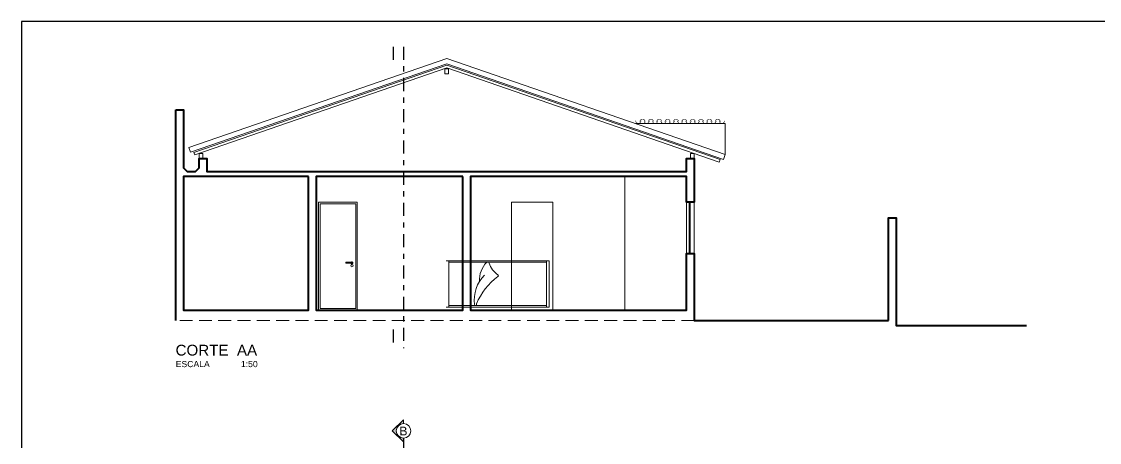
# Model space of a CAD drawing. Header units: inches. Extents: x 208.2 to 264.4, y 86.5 to 110.5.
# Drawn here: x 221.68 to 242.62, y 102.33 to 110.52 of the extents above; entities that cross this region are included whole.
import ezdxf

# ---------------------------------------------------------------- set-up
doc = ezdxf.new("R2010")
doc.units = ezdxf.units.IN
doc.header["$MEASUREMENT"] = 0
doc.linetypes.add('DASHDOT', pattern=[25.4, 12.7, -6.35, 0, -6.35])
doc.linetypes.add('HIDDEN', pattern=[0.375, 0.25, -0.125])
for name, color, linetype, lineweight in [('COBERTA', 25, 'Continuous', 13), ('ESQ_INTER', 7, 'Continuous', 9), ('ESQUADRIAS', 7, 'Continuous', 13), ('IND', 7, 'Continuous', 13), ('LAY-OUT', 7, 'Continuous', 5), ('Plarga', 7, 'Continuous', 40), ('texto', 7, 'Continuous', 13)]:
    doc.layers.add(name, color=color, linetype=linetype, lineweight=lineweight)
doc.styles.add('arial', font='arial.ttf')
doc.styles.add('TARCISIO', font='arial.ttf')

msp = doc.modelspace()

# ---------------------------------------------------------------- hatches: boundary and pattern name
at = {"layer": 'IND'}
msp.add_hatch(color=0, dxfattribs=at).paths.add_polyline_path([(229.102, 102.347), (229.102, 102.417, -1.014778), (229.102, 102.699), (229.102, 102.77), (228.88, 102.558)])

# ---------------------------------------------------------------- linework, layer by layer
at = {"color": 1, "lineweight": 30}
for p, q in [((221.676, 110.523), (221.676, 86.523)), ((264.426, 110.523), (221.676, 110.523))]:
    msp.add_line(p, q, dxfattribs=at)
at = {"linetype": 'DASHDOT', "ltscale": 0.02}
for points in [[(228.9, 110.033), (228.9, 109.672)], [(229.1, 110.033), (229.1, 104.164)], [(228.9, 104.529), (228.9, 104.168)]]:
    msp.add_lwpolyline(points, dxfattribs=at)
at = {"lineweight": 5}
for points in [[(229.9, 109.606), (229.975, 109.606), (229.975, 109.506), (229.9, 109.506)], [(225.125, 107.956), (225.2, 107.956), (225.2, 107.856), (225.125, 107.856)], [(234.675, 107.956), (234.75, 107.956), (234.75, 107.856), (234.675, 107.856)]]:
    msp.add_lwpolyline(points, close=True, dxfattribs=at)
at = {"lineweight": 9}
msp.add_lwpolyline([(233.4, 104.906), (233.4, 107.506)], dxfattribs=at)
at = {"lineweight": 5}
for points in [[(232, 104.906), (232, 107.006), (231.2, 107.006), (231.2, 104.906)], [(234.6, 107.006), (234.6, 106.006)], [(234.75, 107.006), (234.75, 106.006)], [(234.75, 107.006), (234.75, 106.006)]]:
    msp.add_lwpolyline(points, dxfattribs=at)
at = {"linetype": 'HIDDEN', "lineweight": 9}
msp.add_lwpolyline([(234.75, 104.706), (224.675, 104.706)], dxfattribs=at)
at = {"linetype": 'DASHDOT', "lineweight": 30, "ltscale": 0.02}
msp.add_lwpolyline([(229.1, 102.417), (229.1, 101.102)], dxfattribs=at)
at = {"layer": 'COBERTA'}
msp.add_lwpolyline([(229.938, 109.699), (235.318, 107.84), (235.35, 107.935), (229.938, 109.805), (224.928, 108.074), (224.961, 107.98)], close=True, dxfattribs=at)
for points in [[(233.622, 108.582, 0, 0, 0), (233.612, 108.592, 0.0102, 0.0102, 1), (233.714, 108.592, 0, 0, 0), (233.693, 108.572, 0.0102, 0.0102, -1), (233.795, 108.572, 0, 0, 0), (233.775, 108.592, 0.0102, 0.0102, 1), (233.876, 108.592, 0, 0, 0), (233.856, 108.572, 0.0102, 0.0102, -1), (233.957, 108.572, 0, 0, 0), (233.937, 108.592, 0.0102, 0.0102, 1), (234.039, 108.592, 0, 0, 0), (234.018, 108.572, 0.0102, 0.0102, -1), (234.12, 108.572, 0, 0, 0), (234.1, 108.592, 0.0102, 0.0102, 1), (234.201, 108.592, 0, 0, 0), (234.181, 108.572, 0.0102, 0.0102, -1), (234.282, 108.572, 0, 0, 0), (234.262, 108.592, 0.0102, 0.0102, 1), (234.364, 108.592, 0, 0, 0), (234.343, 108.572, 0.0102, 0.0102, -1), (234.445, 108.572, 0, 0, 0), (234.425, 108.592, 0.0102, 0.0102, 1), (234.526, 108.592, 0, 0, 0), (234.506, 108.572, 0.0102, 0.0102, -1), (234.607, 108.572, 0, 0, 0), (234.587, 108.592, 0.0102, 0.0102, 1), (234.689, 108.592, 0, 0, 0), (234.668, 108.572, 0.0102, 0.0102, -1), (234.77, 108.572, 0, 0, 0), (234.749, 108.592, 0.0102, 0.0102, 1), (234.851, 108.592, 0, 0, 0), (234.831, 108.572, 0.0102, 0.0102, -1), (234.932, 108.572, 0, 0, 0), (234.912, 108.592, 0.0102, 0.0102, 1), (235.013, 108.592, 0, 0, 0), (234.993, 108.572, 0.0102, 0.0102, -1), (235.095, 108.572, 0, 0, 0), (235.074, 108.592, 0.0102, 0.0102, 1), (235.176, 108.592, 0, 0, 0), (235.156, 108.572, 0.0102, 0.0102, -1), (235.257, 108.572, 0, 0, 0), (235.237, 108.592, 0.0102, 0.0102, 1), (235.338, 108.592, 0, 0, 0), (235.318, 108.572, 0.0102, 0.0102, 0)], [(235.247, 108.582, 0, 0, 0), (235.237, 108.592, 0.0102, 0.0102, 1), (235.338, 108.592, 0, 0, 0), (235.33, 108.583, 0, 0, 0)]]:
    msp.add_lwpolyline(points, format="xyseb", dxfattribs=at)
msp.add_lwpolyline([(235.35, 107.935), (235.35, 108.536), (233.611, 108.536)], dxfattribs=at)
at = {"layer": 'ESQ_INTER'}
for points in [[(234.648, 107.006), (234.648, 106.006)], [(234.673, 106.006), (234.673, 107.006)]]:
    msp.add_lwpolyline(points, dxfattribs=at)
at = {"layer": 'ESQUADRIAS', "ltscale": 0.02}
for p, q in [((228.095, 105.839), (227.978, 105.839)), ((228.095, 105.819), (227.978, 105.819))]:
    msp.add_line(p, q, dxfattribs=at)
at = {"layer": 'ESQUADRIAS'}
for points in [[(225.025, 107.974), (225.041, 107.927), (229.938, 109.619), (235.234, 107.789), (235.25, 107.836), (229.938, 109.672)], [(227.45, 107.006), (228.2, 107.006), (228.2, 104.906), (227.45, 104.906)], [(227.48, 106.976), (228.17, 106.976), (228.17, 104.936), (227.48, 104.936)]]:
    msp.add_lwpolyline(points, close=True, dxfattribs=at)
msp.add_lwpolyline([(227.978, 105.819), (227.978, 105.839)], dxfattribs=at)
at = {"layer": 'ESQUADRIAS', "ltscale": 0.02}
msp.add_circle((228.097, 105.772), 0.0215, dxfattribs=at)
for radius, start, end in [(0.0218, 207.3257, 152.6743), (0.01, 270, 90)]:
    msp.add_arc((228.095, 105.829), radius, start, end, dxfattribs=at)
at = {"layer": 'IND', "color": 0}
msp.add_lwpolyline([(229.102, 102.417), (229.102, 102.347), (228.88, 102.558), (229.102, 102.77), (229.102, 102.699)], dxfattribs=at)
msp.add_circle((229.1, 102.558), 0.141, dxfattribs=at)
at = {"layer": 'LAY-OUT'}
for p, q in [((229.93, 105.868), (231.93, 105.868)), ((229.98, 104.968), (229.98, 105.868)), ((229.98, 105.838), (231.88, 105.838)), ((231.88, 104.968), (231.88, 105.868)), ((231.93, 104.968), (231.93, 105.868)), ((229.93, 104.968), (231.93, 104.968)), ((229.98, 104.998), (231.88, 104.998))]:
    msp.add_line(p, q, dxfattribs=at)
for points in [[(230.743, 105.839, -0.340123), (230.765, 105.822, 0.172426), (230.935, 105.595, -0.48448), (230.934, 105.56, 0.134951), (230.516, 105.029, 0.536465), (230.537, 104.998)], [(230.674, 105.59, 0.23297), (230.479, 105.018, 0.376966), (230.501, 104.998)]]:
    msp.add_lwpolyline(points, format="xyb", dxfattribs=at)
msp.add_lwpolyline([(230.743, 105.839), (230.716, 105.838)], dxfattribs=at)
msp.add_arc((231.065, 105.493), 0.491, 135.2953, 183.4019, dxfattribs=at)
at = {"layer": 'Plarga'}
for points in [[(224.675, 104.706), (224.675, 108.806)], [(224.675, 108.806), (224.825, 108.806), (224.825, 107.677), (224.896, 107.606), (225.054, 107.606), (225.125, 107.677), (225.125, 107.856), (225.275, 107.856), (225.275, 107.606), (234.6, 107.606), (234.6, 107.856), (234.75, 107.856), (234.75, 107.006), (234.6, 107.006), (234.6, 107.506), (230.4, 107.506), (230.4, 104.906), (234.6, 104.906), (234.6, 106.006), (234.75, 106.006), (234.75, 104.706), (238.525, 104.706)], [(238.525, 104.706), (238.525, 106.706), (238.675, 106.706), (238.675, 104.606), (241.206, 104.606)]]:
    msp.add_lwpolyline(points, dxfattribs=at)
for points in [[(227.25, 107.506), (224.825, 107.506), (224.825, 104.906), (227.25, 104.906)], [(230.25, 107.506), (227.4, 107.506), (227.4, 104.906), (230.25, 104.906)]]:
    msp.add_lwpolyline(points, close=True, dxfattribs=at)

# ---------------------------------------------------------------- texts
at = {"layer": 'IND', "color": 0, "style": 'arial'}
msp.add_text('B', height=0.169, rotation=0.4643, dxfattribs=at).set_placement((229.019, 102.469))
at = {"layer": 'texto', "style": 'TARCISIO'}
for s, height, p in [('CORTE  AA', 0.2106, (224.669, 104.023)), ('ESCALA             1:50', 0.12, (224.672, 103.798))]:
    msp.add_text(s, height=height, dxfattribs=at).set_placement(p)

doc.saveas('drawing.dxf')
